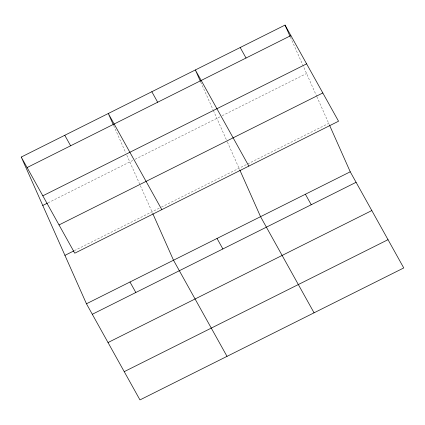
<?xml version="1.0" encoding="UTF-8"?>
<svg xmlns="http://www.w3.org/2000/svg" width="425" height="425" viewBox="0 0 425 425"><rect width="100%" height="100%" fill="white"/><g stroke="black" fill="none" stroke-linecap="round" stroke-linejoin="round"><path stroke-width="0.32" stroke-dasharray="2.12 1.59" d="M48.062 202.831L132.759 160.453M135.113 159.279L219.815 116.896M222.174 115.717L306.553 73.504M74.348 250.654L160.809 207.395M161.399 207.102L328.722 123.383M290.413 37.188L316.582 96.066M316.848 96.661L329.263 124.594M200.727 82.062L213.1 109.9M213.371 110.505L227.157 141.536M227.423 142.125L239.572 169.469M113.677 125.614L125.784 152.846M126.857 155.268L140.112 185.087M140.372 185.677L152.522 213.021"/><path stroke-width="0.64" d="M21.25 157.059L285.037 25.086L338.544 121.221L74.757 253.199L21.25 157.059L86.456 303.779L139.963 399.914L403.75 267.941L350.243 171.801L329.529 125.2M27.094 167.562L290.881 35.583M42.824 195.819L306.611 63.846M42.766 205.477L47.472 203.123M59.027 224.937L322.814 92.963M64.935 255.361L73.759 250.947M86.456 303.779L350.243 171.801M92.299 314.277L356.086 182.298M108.03 342.539L371.817 210.561M124.233 371.652L388.02 239.679M240.194 47.52L246.038 58.018M305.394 194.236L311.243 204.738M248.859 166.095L195.346 69.955L200.457 81.457M314.064 312.811L260.552 216.676L239.843 170.074M151.826 91.731L157.67 102.234M217.026 238.452L222.875 248.949M161.808 209.647L108.301 113.507L113.411 125.008M227.014 356.362L173.506 260.227L152.793 213.626M64.775 135.283L70.619 145.786M129.981 282.003L135.825 292.501M285.037 25.086L290.147 36.582"/></g></svg>
